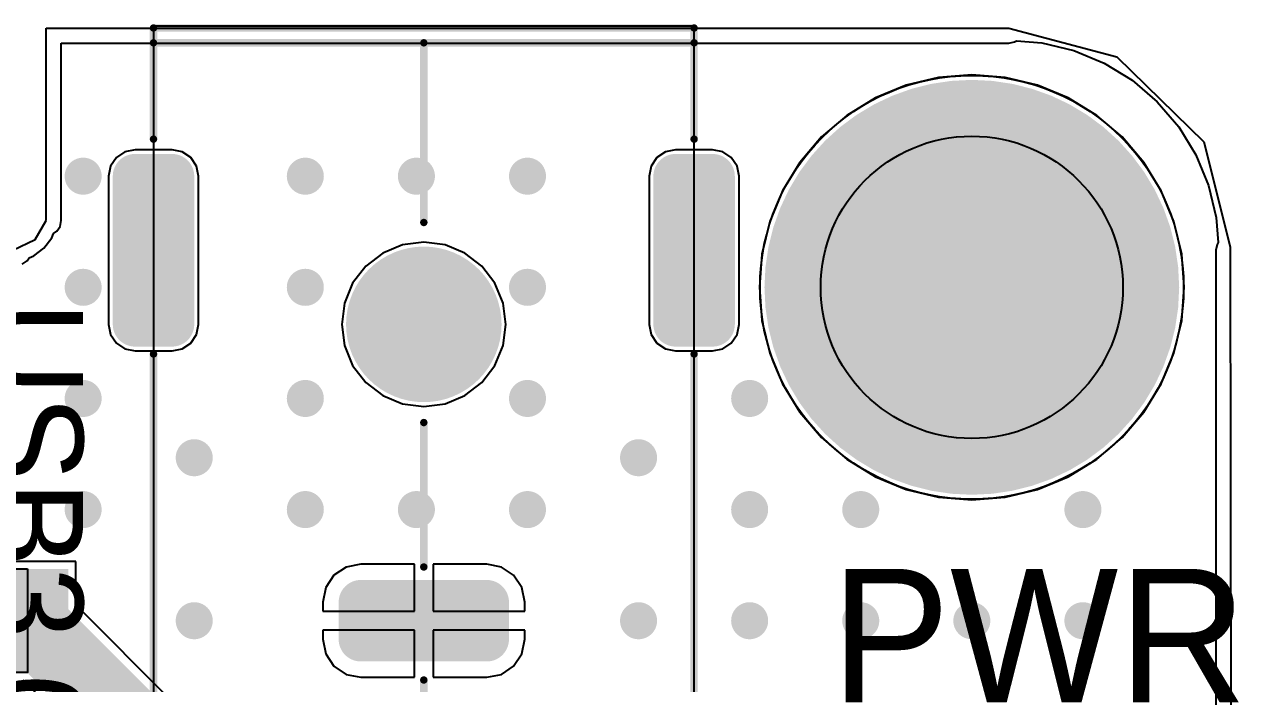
# Model space of a CAD drawing. Header units: millimetres. Extents: x 15 to 122, y 23 to 96.
# Drawn here: x 102.71 to 119.1, y 86.15 to 95.05 of the extents above; entities that cross this region are included whole.
import ezdxf

# ---------------------------------------------------------------- set-up
doc = ezdxf.new("R2010")
doc.units = ezdxf.units.MM
for name, color, linetype in [('Bottom Modules', 3, 'Continuous'), ('BottomLayer', 5, 'Continuous'), ('BottomPaste', 16, 'Continuous'), ('TopLayer', 1, 'Continuous'), ('TopOverlay', 2, 'Continuous'), ('TopSolder', 216, 'Continuous'), ('Upper Modules', 80, 'Continuous')]:
    doc.layers.add(name, color=color, linetype=linetype)
doc.styles.get("Standard").update_dxf_attribs({"font": 'ARExthalf2.shx', "width": 0.1})

msp = doc.modelspace()

# ---------------------------------------------------------------- linework, layer by layer
at = {"layer": 'Bottom Modules'}
msp.add_lwpolyline([(102.75, 87.7), (102.75, 86.3), (101.25, 86.3), (101.25, 87.7)], close=True, dxfattribs=at)
msp.add_circle((115.5, 91.5), 2.86, dxfattribs=at)
at = {"layer": 'BottomLayer'}
for p, q in [((103.204, 92.4), (103.204, 94.796)), ((103.204, 94.796), (116, 94.796)), ((116, 94.796), (116.078, 94.812)), ((116.078, 94.812), (116.103, 94.828)), ((116.103, 94.828), (116.444, 94.801)), ((116.444, 94.801), (116.876, 94.697)), ((116.876, 94.697), (117.288, 94.527)), ((117.288, 94.527), (117.667, 94.294)), ((115.051, 94.334), (114.613, 94.228)), ((115.5, 94.369), (115.051, 94.334)), ((115.949, 94.334), (115.5, 94.369)), ((116.387, 94.228), (115.949, 94.334)), ((117.667, 94.294), (118.005, 94.005)), ((114.613, 94.228), (114.198, 94.056)), ((116.802, 94.056), (116.387, 94.228)), ((114.198, 94.056), (113.814, 93.821)), ((117.186, 93.821), (116.802, 94.056)), ((118.005, 94.005), (118.294, 93.667)), ((113.814, 93.821), (113.471, 93.529)), ((117.529, 93.529), (117.186, 93.821)), ((118.294, 93.667), (118.527, 93.288)), ((113.471, 93.529), (113.179, 93.186)), ((117.821, 93.186), (117.529, 93.529)), ((104.063, 93.33), (103.948, 93.252)), ((104.2, 93.357), (104.063, 93.33)), ((104.7, 93.357), (104.2, 93.357)), ((104.837, 93.33), (104.7, 93.357)), ((104.952, 93.252), (104.837, 93.33)), ((111.363, 93.33), (111.248, 93.252)), ((111.5, 93.357), (111.363, 93.33)), ((112, 93.357), (111.5, 93.357)), ((112.137, 93.33), (112, 93.357)), ((112.252, 93.252), (112.137, 93.33)), ((103.948, 93.252), (103.87, 93.137)), ((105.03, 93.137), (104.952, 93.252)), ((111.248, 93.252), (111.17, 93.137)), ((112.33, 93.137), (112.252, 93.252)), ((113.179, 93.186), (112.944, 92.802)), ((118.056, 92.802), (117.821, 93.186)), ((118.527, 93.288), (118.697, 92.876)), ((103.87, 93.137), (103.843, 93)), ((103.843, 93), (103.843, 91)), ((105.057, 93), (105.03, 93.137)), ((105.057, 91), (105.057, 93)), ((111.17, 93.137), (111.143, 93)), ((111.143, 93), (111.143, 91)), ((112.357, 93), (112.33, 93.137)), ((112.357, 91), (112.357, 93)), ((118.697, 92.876), (118.801, 92.444)), ((112.944, 92.802), (112.772, 92.387)), ((118.228, 92.387), (118.056, 92.802)), ((103.188, 92.322), (103.204, 92.4)), ((112.772, 92.387), (112.666, 91.949)), ((118.334, 91.949), (118.228, 92.387)), ((118.801, 92.444), (118.828, 92.103)), ((102.971, 92.029), (103.077, 92.167)), ((103.077, 92.167), (103.101, 92.227)), ((103.101, 92.227), (103.144, 92.256)), ((103.144, 92.256), (103.188, 92.322)), ((102.833, 91.923), (102.971, 92.029)), ((107.813, 92.072), (107.545, 91.961)), ((108.1, 92.109), (107.813, 92.072)), ((108.387, 92.072), (108.1, 92.109)), ((108.655, 91.961), (108.387, 92.072)), ((118.812, 92.078), (118.796, 92)), ((118.796, 92), (118.796, 83.404)), ((118.828, 92.103), (118.812, 92.078)), ((102.678, 91.812), (102.744, 91.856)), ((102.744, 91.856), (102.773, 91.899)), ((102.773, 91.899), (102.833, 91.923)), ((107.545, 91.961), (107.315, 91.785)), ((108.885, 91.785), (108.655, 91.961)), ((112.666, 91.949), (112.631, 91.5)), ((118.369, 91.5), (118.334, 91.949)), ((107.315, 91.785), (107.139, 91.555)), ((109.061, 91.555), (108.885, 91.785)), ((107.139, 91.555), (107.028, 91.287)), ((109.172, 91.287), (109.061, 91.555)), ((112.631, 91.5), (112.666, 91.051)), ((118.334, 91.051), (118.369, 91.5)), ((107.028, 91.287), (106.991, 91)), ((109.209, 91), (109.172, 91.287)), ((112.666, 91.051), (112.772, 90.613)), ((118.228, 90.613), (118.334, 91.051)), ((103.843, 91), (103.87, 90.863)), ((103.87, 90.863), (103.948, 90.748)), ((104.952, 90.748), (105.03, 90.863)), ((105.03, 90.863), (105.057, 91)), ((106.991, 91), (107.028, 90.713)), ((109.172, 90.713), (109.209, 91)), ((111.143, 91), (111.17, 90.863)), ((111.17, 90.863), (111.248, 90.748)), ((112.252, 90.748), (112.33, 90.863)), ((112.33, 90.863), (112.357, 91)), ((103.948, 90.748), (104.063, 90.67)), ((104.837, 90.67), (104.952, 90.748)), ((107.028, 90.713), (107.139, 90.445)), ((109.061, 90.445), (109.172, 90.713)), ((111.248, 90.748), (111.363, 90.67)), ((112.137, 90.67), (112.252, 90.748)), ((104.063, 90.67), (104.2, 90.643)), ((104.2, 90.643), (104.7, 90.643)), ((104.7, 90.643), (104.837, 90.67)), ((111.363, 90.67), (111.5, 90.643)), ((111.5, 90.643), (112, 90.643)), ((112, 90.643), (112.137, 90.67)), ((112.772, 90.613), (112.944, 90.198)), ((118.056, 90.198), (118.228, 90.613)), ((107.139, 90.445), (107.315, 90.215)), ((108.885, 90.215), (109.061, 90.445)), ((107.315, 90.215), (107.545, 90.039)), ((108.655, 90.039), (108.885, 90.215)), ((112.944, 90.198), (113.179, 89.814)), ((117.821, 89.814), (118.056, 90.198)), ((107.545, 90.039), (107.813, 89.928)), ((108.387, 89.928), (108.655, 90.039)), ((107.813, 89.928), (108.1, 89.891)), ((108.1, 89.891), (108.387, 89.928)), ((113.179, 89.814), (113.471, 89.471)), ((117.529, 89.471), (117.821, 89.814)), ((113.471, 89.471), (113.814, 89.179)), ((117.186, 89.179), (117.529, 89.471)), ((113.814, 89.179), (114.198, 88.944)), ((116.802, 88.944), (117.186, 89.179)), ((114.198, 88.944), (114.613, 88.772)), ((116.387, 88.772), (116.802, 88.944)), ((114.613, 88.772), (115.051, 88.666)), ((115.949, 88.666), (116.387, 88.772)), ((115.051, 88.666), (115.5, 88.631)), ((115.5, 88.631), (115.949, 88.666)), ((103.4, 87.8), (102.125, 87.8)), ((103.4, 87.215), (103.4, 87.8)), ((107.25, 87.764), (107.053, 87.725)), ((107.973, 87.764), (107.25, 87.764)), ((107.973, 87.127), (107.973, 87.764)), ((108.95, 87.764), (108.227, 87.764)), ((108.227, 87.764), (108.227, 87.127)), ((109.147, 87.725), (108.95, 87.764)), ((106.887, 87.613), (106.775, 87.447)), ((107.053, 87.725), (106.887, 87.613)), ((109.313, 87.613), (109.147, 87.725)), ((109.425, 87.447), (109.313, 87.613)), ((106.775, 87.447), (106.736, 87.25)), ((109.464, 87.25), (109.425, 87.447)), ((106.736, 87.25), (106.736, 87.127)), ((109.464, 87.127), (109.464, 87.25)), ((104.708, 85.907), (103.4, 87.215)), ((106.736, 87.127), (107.973, 87.127)), ((108.227, 87.127), (109.464, 87.127)), ((107.973, 86.873), (106.736, 86.873)), ((106.736, 86.873), (106.736, 86.75)), ((107.973, 86.236), (107.973, 86.873)), ((109.464, 86.873), (108.227, 86.873)), ((108.227, 86.873), (108.227, 86.236)), ((109.464, 86.75), (109.464, 86.873)), ((106.736, 86.75), (106.775, 86.553)), ((109.425, 86.553), (109.464, 86.75)), ((106.775, 86.553), (106.887, 86.387)), ((109.313, 86.387), (109.425, 86.553)), ((106.887, 86.387), (107.053, 86.275)), ((107.053, 86.275), (107.25, 86.236)), ((108.95, 86.236), (109.147, 86.275)), ((109.147, 86.275), (109.313, 86.387)), ((102.685, 86.2), (104.188, 84.697)), ((107.25, 86.236), (107.973, 86.236)), ((108.227, 86.236), (108.95, 86.236))]:
    msp.add_line(p, q, dxfattribs=at)
for points, const_width in [([(117.8, 91.5, 1), (113.2, 91.5, 1)], 1), ([(114.5, 91.5, 1), (116.5, 91.5, 1)], 2), ([(103.375, 93, 1), (103.625, 93, 1)], 0.25), ([(104.075, 93, 1), (104.325, 93, 1)], 0.25), ([(104.575, 93, 1), (104.825, 93, 1)], 0.25), ([(106.375, 93, 1), (106.625, 93, 1)], 0.25), ([(107.875, 93, 1), (108.125, 93, 1)], 0.25), ([(109.375, 93, 1), (109.625, 93, 1)], 0.25), ([(111.375, 93, 1), (111.625, 93, 1)], 0.25), ([(111.875, 93, 1), (112.125, 93, 1)], 0.25), ([(107.6, 91, 1), (108.6, 91, 1)], 1), ([(112.95, 91.5, 1), (113.45, 91.5, 1)], 0.5), ([(117.55, 91.5, 1), (118.05, 91.5, 1)], 0.5), ([(103.375, 91.5, 1), (103.625, 91.5, 1)], 0.25), ([(106.375, 91.5, 1), (106.625, 91.5, 1)], 0.25), ([(109.375, 91.5, 1), (109.625, 91.5, 1)], 0.25), ([(104.075, 91, 1), (104.325, 91, 1)], 0.25), ([(104.575, 91, 1), (104.825, 91, 1)], 0.25), ([(111.375, 91, 1), (111.625, 91, 1)], 0.25), ([(111.875, 91, 1), (112.125, 91, 1)], 0.25), ([(103.375, 90, 1), (103.625, 90, 1)], 0.25), ([(106.375, 90, 1), (106.625, 90, 1)], 0.25), ([(109.375, 90, 1), (109.625, 90, 1)], 0.25), ([(112.375, 90, 1), (112.625, 90, 1)], 0.25), ([(104.875, 89.2, 1), (105.125, 89.2, 1)], 0.25), ([(110.875, 89.2, 1), (111.125, 89.2, 1)], 0.25), ([(103.375, 88.5, 1), (103.625, 88.5, 1)], 0.25), ([(106.375, 88.5, 1), (106.625, 88.5, 1)], 0.25), ([(107.875, 88.5, 1), (108.125, 88.5, 1)], 0.25), ([(109.375, 88.5, 1), (109.625, 88.5, 1)], 0.25), ([(112.375, 88.5, 1), (112.625, 88.5, 1)], 0.25), ([(113.875, 88.5, 1), (114.125, 88.5, 1)], 0.25), ([(116.875, 88.5, 1), (117.125, 88.5, 1)], 0.25), ([(102.5, 87, 1), (103, 87, 1)], 0.5), ([(107.125, 87.25, 1), (107.375, 87.25, 1)], 0.25), ([(108.825, 87.25, 1), (109.075, 87.25, 1)], 0.25), ([(104.875, 87, 1), (105.125, 87, 1)], 0.25), ([(110.875, 87, 1), (111.125, 87, 1)], 0.25), ([(112.375, 87, 1), (112.625, 87, 1)], 0.25), ([(113.875, 87, 1), (114.125, 87, 1)], 0.25), ([(115.375, 87, 1), (115.625, 87, 1)], 0.25), ([(116.875, 87, 1), (117.125, 87, 1)], 0.25), ([(107.125, 86.75, 1), (107.375, 86.75, 1)], 0.25), ([(108.825, 86.75, 1), (109.075, 86.75, 1)], 0.25)]:
    msp.add_lwpolyline(points, format="xyb", close=True, dxfattribs=dict(at, const_width=const_width))
at = {"layer": 'BottomLayer', "const_width": 1}
msp.add_lwpolyline([(102.75, 87), (104.8, 84.95)], dxfattribs=at)
at = {"layer": 'BottomLayer'}
for points in [[(104.2, 93.25), (104.2, 90.75), (104.7, 93.25), (104.7, 90.75)], [(111.5, 93.25), (111.5, 90.75), (112, 93.25), (112, 90.75)], [(103.95, 93), (103.95, 91), (104.95, 93), (104.95, 91)], [(111.25, 93), (111.25, 91), (112.25, 93), (112.25, 91)], [(103.3, 86.3), (103.3, 87.7), (102.2, 86.3), (102.2, 87.7)], [(107.25, 86.5), (108.95, 86.5), (107.25, 87.5), (108.95, 87.5)], [(107, 86.75), (109.2, 86.75), (107, 87.25), (109.2, 87.25)]]:
    msp.add_solid(points, dxfattribs=at)
at = {"layer": 'BottomPaste'}
msp.add_solid([(103.3, 86.3), (103.3, 87.7), (102.2, 86.3), (102.2, 87.7)], dxfattribs=at)
msp.add_solid([(103.3, 86.3), (103.3, 87.7), (102.2, 86.3), (102.2, 87.7)], dxfattribs=at)
at = {"layer": 'TopLayer'}
for p, q in [((103.204, 92.4), (103.204, 94.796)), ((103.204, 94.796), (116, 94.796)), ((116, 94.796), (116.078, 94.812)), ((116.078, 94.812), (116.103, 94.828)), ((116.103, 94.828), (116.444, 94.801)), ((116.444, 94.801), (116.876, 94.697)), ((116.876, 94.697), (117.288, 94.527)), ((117.288, 94.527), (117.667, 94.294)), ((115.051, 94.334), (114.613, 94.228)), ((115.5, 94.369), (115.051, 94.334)), ((115.949, 94.334), (115.5, 94.369)), ((116.387, 94.228), (115.949, 94.334)), ((117.667, 94.294), (118.005, 94.005)), ((114.613, 94.228), (114.198, 94.056)), ((116.802, 94.056), (116.387, 94.228)), ((114.198, 94.056), (113.814, 93.821)), ((117.186, 93.821), (116.802, 94.056)), ((118.005, 94.005), (118.294, 93.667)), ((113.814, 93.821), (113.471, 93.529)), ((117.529, 93.529), (117.186, 93.821)), ((118.294, 93.667), (118.527, 93.288)), ((113.471, 93.529), (113.179, 93.186)), ((117.821, 93.186), (117.529, 93.529)), ((104.063, 93.33), (103.948, 93.252)), ((104.2, 93.357), (104.063, 93.33)), ((104.7, 93.357), (104.2, 93.357)), ((104.837, 93.33), (104.7, 93.357)), ((104.952, 93.252), (104.837, 93.33)), ((111.363, 93.33), (111.248, 93.252)), ((111.5, 93.357), (111.363, 93.33)), ((112, 93.357), (111.5, 93.357)), ((112.137, 93.33), (112, 93.357)), ((112.252, 93.252), (112.137, 93.33)), ((103.948, 93.252), (103.87, 93.137)), ((105.03, 93.137), (104.952, 93.252)), ((111.248, 93.252), (111.17, 93.137)), ((112.33, 93.137), (112.252, 93.252)), ((113.179, 93.186), (112.944, 92.802)), ((118.056, 92.802), (117.821, 93.186)), ((118.527, 93.288), (118.697, 92.876)), ((103.87, 93.137), (103.843, 93)), ((103.843, 93), (103.843, 91)), ((105.057, 93), (105.03, 93.137)), ((105.057, 91), (105.057, 93)), ((111.17, 93.137), (111.143, 93)), ((111.143, 93), (111.143, 91)), ((112.357, 93), (112.33, 93.137)), ((112.357, 91), (112.357, 93)), ((118.697, 92.876), (118.801, 92.444)), ((112.944, 92.802), (112.772, 92.387)), ((118.228, 92.387), (118.056, 92.802)), ((103.188, 92.322), (103.204, 92.4)), ((112.772, 92.387), (112.666, 91.949)), ((118.334, 91.949), (118.228, 92.387)), ((118.801, 92.444), (118.828, 92.103)), ((102.971, 92.029), (103.077, 92.167)), ((103.077, 92.167), (103.101, 92.227)), ((103.101, 92.227), (103.144, 92.256)), ((103.144, 92.256), (103.188, 92.322)), ((102.833, 91.923), (102.971, 92.029)), ((107.813, 92.072), (107.545, 91.961)), ((108.1, 92.109), (107.813, 92.072)), ((108.387, 92.072), (108.1, 92.109)), ((108.655, 91.961), (108.387, 92.072)), ((118.812, 92.078), (118.796, 92)), ((118.796, 92), (118.796, 83.404)), ((118.828, 92.103), (118.812, 92.078)), ((102.678, 91.812), (102.744, 91.856)), ((102.744, 91.856), (102.773, 91.899)), ((102.773, 91.899), (102.833, 91.923)), ((107.545, 91.961), (107.315, 91.785)), ((108.885, 91.785), (108.655, 91.961)), ((112.666, 91.949), (112.631, 91.5)), ((118.369, 91.5), (118.334, 91.949)), ((107.315, 91.785), (107.139, 91.555)), ((109.061, 91.555), (108.885, 91.785)), ((107.139, 91.555), (107.028, 91.287)), ((109.172, 91.287), (109.061, 91.555)), ((112.631, 91.5), (112.666, 91.051)), ((118.334, 91.051), (118.369, 91.5)), ((107.028, 91.287), (106.991, 91)), ((109.209, 91), (109.172, 91.287)), ((112.666, 91.051), (112.772, 90.613)), ((118.228, 90.613), (118.334, 91.051)), ((103.843, 91), (103.87, 90.863)), ((103.87, 90.863), (103.948, 90.748)), ((104.952, 90.748), (105.03, 90.863)), ((105.03, 90.863), (105.057, 91)), ((106.991, 91), (107.028, 90.713)), ((109.172, 90.713), (109.209, 91)), ((111.143, 91), (111.17, 90.863)), ((111.17, 90.863), (111.248, 90.748)), ((112.252, 90.748), (112.33, 90.863)), ((112.33, 90.863), (112.357, 91)), ((103.948, 90.748), (104.063, 90.67)), ((104.837, 90.67), (104.952, 90.748)), ((107.028, 90.713), (107.139, 90.445)), ((109.061, 90.445), (109.172, 90.713)), ((111.248, 90.748), (111.363, 90.67)), ((112.137, 90.67), (112.252, 90.748)), ((104.063, 90.67), (104.2, 90.643)), ((104.2, 90.643), (104.7, 90.643)), ((104.7, 90.643), (104.837, 90.67)), ((111.363, 90.67), (111.5, 90.643)), ((111.5, 90.643), (112, 90.643)), ((112, 90.643), (112.137, 90.67)), ((112.772, 90.613), (112.944, 90.198)), ((118.056, 90.198), (118.228, 90.613)), ((107.139, 90.445), (107.315, 90.215)), ((108.885, 90.215), (109.061, 90.445)), ((107.315, 90.215), (107.545, 90.039)), ((108.655, 90.039), (108.885, 90.215)), ((112.944, 90.198), (113.179, 89.814)), ((117.821, 89.814), (118.056, 90.198)), ((107.545, 90.039), (107.813, 89.928)), ((108.387, 89.928), (108.655, 90.039)), ((107.813, 89.928), (108.1, 89.891)), ((108.1, 89.891), (108.387, 89.928)), ((113.179, 89.814), (113.471, 89.471)), ((117.529, 89.471), (117.821, 89.814)), ((113.471, 89.471), (113.814, 89.179)), ((117.186, 89.179), (117.529, 89.471)), ((113.814, 89.179), (114.198, 88.944)), ((116.802, 88.944), (117.186, 89.179)), ((114.198, 88.944), (114.613, 88.772)), ((116.387, 88.772), (116.802, 88.944)), ((114.613, 88.772), (115.051, 88.666)), ((115.949, 88.666), (116.387, 88.772)), ((115.051, 88.666), (115.5, 88.631)), ((115.5, 88.631), (115.949, 88.666)), ((107.25, 87.764), (107.053, 87.725)), ((107.973, 87.764), (107.25, 87.764)), ((107.973, 87.127), (107.973, 87.764)), ((108.95, 87.764), (108.227, 87.764)), ((108.227, 87.764), (108.227, 87.127)), ((109.147, 87.725), (108.95, 87.764)), ((106.887, 87.613), (106.775, 87.447)), ((107.053, 87.725), (106.887, 87.613)), ((109.313, 87.613), (109.147, 87.725)), ((109.425, 87.447), (109.313, 87.613)), ((106.775, 87.447), (106.736, 87.25)), ((109.464, 87.25), (109.425, 87.447)), ((106.736, 87.25), (106.736, 87.127)), ((109.464, 87.127), (109.464, 87.25)), ((106.736, 87.127), (107.973, 87.127)), ((108.227, 87.127), (109.464, 87.127)), ((107.973, 86.873), (106.736, 86.873)), ((106.736, 86.873), (106.736, 86.75)), ((107.973, 86.236), (107.973, 86.873)), ((109.464, 86.873), (108.227, 86.873)), ((108.227, 86.873), (108.227, 86.236)), ((109.464, 86.75), (109.464, 86.873)), ((106.736, 86.75), (106.775, 86.553)), ((109.425, 86.553), (109.464, 86.75)), ((106.775, 86.553), (106.887, 86.387)), ((109.313, 86.387), (109.425, 86.553)), ((106.887, 86.387), (107.053, 86.275)), ((107.053, 86.275), (107.25, 86.236)), ((108.95, 86.236), (109.147, 86.275)), ((109.147, 86.275), (109.313, 86.387)), ((107.25, 86.236), (107.973, 86.236)), ((108.227, 86.236), (108.95, 86.236))]:
    msp.add_line(p, q, dxfattribs=at)
for points, const_width in [([(117.8, 91.5, 1), (113.2, 91.5, 1)], 1), ([(114.5, 91.5, 1), (116.5, 91.5, 1)], 2), ([(103.375, 93, 1), (103.625, 93, 1)], 0.25), ([(104.075, 93, 1), (104.325, 93, 1)], 0.25), ([(104.575, 93, 1), (104.825, 93, 1)], 0.25), ([(106.375, 93, 1), (106.625, 93, 1)], 0.25), ([(107.875, 93, 1), (108.125, 93, 1)], 0.25), ([(109.375, 93, 1), (109.625, 93, 1)], 0.25), ([(111.375, 93, 1), (111.625, 93, 1)], 0.25), ([(111.875, 93, 1), (112.125, 93, 1)], 0.25), ([(107.6, 91, 1), (108.6, 91, 1)], 1), ([(112.95, 91.5, 1), (113.45, 91.5, 1)], 0.5), ([(117.55, 91.5, 1), (118.05, 91.5, 1)], 0.5), ([(103.375, 91.5, 1), (103.625, 91.5, 1)], 0.25), ([(106.375, 91.5, 1), (106.625, 91.5, 1)], 0.25), ([(109.375, 91.5, 1), (109.625, 91.5, 1)], 0.25), ([(104.075, 91, 1), (104.325, 91, 1)], 0.25), ([(104.575, 91, 1), (104.825, 91, 1)], 0.25), ([(111.375, 91, 1), (111.625, 91, 1)], 0.25), ([(111.875, 91, 1), (112.125, 91, 1)], 0.25), ([(103.375, 90, 1), (103.625, 90, 1)], 0.25), ([(106.375, 90, 1), (106.625, 90, 1)], 0.25), ([(109.375, 90, 1), (109.625, 90, 1)], 0.25), ([(112.375, 90, 1), (112.625, 90, 1)], 0.25), ([(104.875, 89.2, 1), (105.125, 89.2, 1)], 0.25), ([(110.875, 89.2, 1), (111.125, 89.2, 1)], 0.25), ([(103.375, 88.5, 1), (103.625, 88.5, 1)], 0.25), ([(106.375, 88.5, 1), (106.625, 88.5, 1)], 0.25), ([(107.875, 88.5, 1), (108.125, 88.5, 1)], 0.25), ([(109.375, 88.5, 1), (109.625, 88.5, 1)], 0.25), ([(112.375, 88.5, 1), (112.625, 88.5, 1)], 0.25), ([(113.875, 88.5, 1), (114.125, 88.5, 1)], 0.25), ([(116.875, 88.5, 1), (117.125, 88.5, 1)], 0.25), ([(107.125, 87.25, 1), (107.375, 87.25, 1)], 0.25), ([(108.825, 87.25, 1), (109.075, 87.25, 1)], 0.25), ([(104.875, 87, 1), (105.125, 87, 1)], 0.25), ([(110.875, 87, 1), (111.125, 87, 1)], 0.25), ([(112.375, 87, 1), (112.625, 87, 1)], 0.25), ([(113.875, 87, 1), (114.125, 87, 1)], 0.25), ([(115.375, 87, 1), (115.625, 87, 1)], 0.25), ([(116.875, 87, 1), (117.125, 87, 1)], 0.25), ([(107.125, 86.75, 1), (107.375, 86.75, 1)], 0.25), ([(108.825, 86.75, 1), (109.075, 86.75, 1)], 0.25)]:
    msp.add_lwpolyline(points, format="xyb", close=True, dxfattribs=dict(at, const_width=const_width))
for points in [[(104.2, 93.25), (104.2, 90.75), (104.7, 93.25), (104.7, 90.75)], [(111.5, 93.25), (111.5, 90.75), (112, 93.25), (112, 90.75)], [(103.95, 93), (103.95, 91), (104.95, 93), (104.95, 91)], [(111.25, 93), (111.25, 91), (112.25, 93), (112.25, 91)], [(107.25, 86.5), (108.95, 86.5), (107.25, 87.5), (108.95, 87.5)], [(107, 86.75), (109.2, 86.75), (107, 87.25), (109.2, 87.25)]]:
    msp.add_solid(points, dxfattribs=at)
at = {"layer": 'TopOverlay', "const_width": 0.1}
for points in [[(104.45, 95), (111.75, 95)], [(104.45, 93.5), (104.45, 95)], [(111.75, 93.5), (111.75, 95)], [(104.45, 94.8), (111.75, 94.8)], [(108.1, 92.375), (108.1, 94.8)], [(104.45, 85.95), (104.45, 90.6)], [(111.75, 85.95), (111.75, 90.6)], [(108.1, 87.725), (108.1, 89.675)], [(108.1, 83.5), (108.1, 86.2)]]:
    msp.add_lwpolyline(points, dxfattribs=at)
at = {"layer": 'TopOverlay', "const_width": 0.05}
for points in [[(104.425, 95, 1), (104.475, 95, 1)], [(104.425, 95, 1), (104.475, 95, 1)], [(111.725, 95, 1), (111.775, 95, 1)], [(111.725, 95, 1), (111.775, 95, 1)], [(104.425, 94.8, 1), (104.475, 94.8, 1)], [(108.075, 94.8, 1), (108.125, 94.8, 1)], [(111.725, 94.8, 1), (111.775, 94.8, 1)], [(104.425, 93.5, 1), (104.475, 93.5, 1)], [(111.725, 93.5, 1), (111.775, 93.5, 1)], [(108.075, 92.375, 1), (108.125, 92.375, 1)], [(104.425, 90.6, 1), (104.475, 90.6, 1)], [(111.725, 90.6, 1), (111.775, 90.6, 1)], [(108.075, 89.675, 1), (108.125, 89.675, 1)], [(108.075, 87.725, 1), (108.125, 87.725, 1)], [(108.075, 86.2, 1), (108.125, 86.2, 1)]]:
    msp.add_lwpolyline(points, format="xyb", close=True, dxfattribs=at)
at = {"layer": 'TopSolder'}
for points, const_width in [([(114.475, 91.5, 1), (116.525, 91.5, 1)], 2.05), ([(114.475, 91.5, 1), (116.525, 91.5, 1)], 2.05), ([(104.05, 93, 1), (104.35, 93, 1)], 0.3), ([(104.05, 93, 1), (104.35, 93, 1)], 0.3), ([(104.55, 93, 1), (104.85, 93, 1)], 0.3), ([(104.55, 93, 1), (104.85, 93, 1)], 0.3), ([(111.35, 93, 1), (111.65, 93, 1)], 0.3), ([(111.35, 93, 1), (111.65, 93, 1)], 0.3), ([(111.85, 93, 1), (112.15, 93, 1)], 0.3), ([(111.85, 93, 1), (112.15, 93, 1)], 0.3), ([(107.575, 91, 1), (108.625, 91, 1)], 1.05), ([(107.575, 91, 1), (108.625, 91, 1)], 1.05), ([(104.05, 91, 1), (104.35, 91, 1)], 0.3), ([(104.05, 91, 1), (104.35, 91, 1)], 0.3), ([(104.55, 91, 1), (104.85, 91, 1)], 0.3), ([(104.55, 91, 1), (104.85, 91, 1)], 0.3), ([(111.35, 91, 1), (111.65, 91, 1)], 0.3), ([(111.35, 91, 1), (111.65, 91, 1)], 0.3), ([(111.85, 91, 1), (112.15, 91, 1)], 0.3), ([(111.85, 91, 1), (112.15, 91, 1)], 0.3), ([(107.1, 87.25, 1), (107.4, 87.25, 1)], 0.3), ([(107.1, 87.25, 1), (107.4, 87.25, 1)], 0.3), ([(108.8, 87.25, 1), (109.1, 87.25, 1)], 0.3), ([(108.8, 87.25, 1), (109.1, 87.25, 1)], 0.3), ([(107.1, 86.75, 1), (107.4, 86.75, 1)], 0.3), ([(107.1, 86.75, 1), (107.4, 86.75, 1)], 0.3), ([(108.8, 86.75, 1), (109.1, 86.75, 1)], 0.3), ([(108.8, 86.75, 1), (109.1, 86.75, 1)], 0.3)]:
    msp.add_lwpolyline(points, format="xyb", close=True, dxfattribs=dict(at, const_width=const_width))
for points in [[(104.2, 93.3), (104.2, 90.7), (104.7, 93.3), (104.7, 90.7)], [(104.2, 93.3), (104.2, 90.7), (104.7, 93.3), (104.7, 90.7)], [(111.5, 93.3), (111.5, 90.7), (112, 93.3), (112, 90.7)], [(111.5, 93.3), (111.5, 90.7), (112, 93.3), (112, 90.7)], [(103.9, 93), (103.9, 91), (105, 93), (105, 91)], [(103.9, 93), (103.9, 91), (105, 93), (105, 91)], [(111.2, 93), (111.2, 91), (112.3, 93), (112.3, 91)], [(111.2, 93), (111.2, 91), (112.3, 93), (112.3, 91)], [(107.25, 86.45), (108.95, 86.45), (107.25, 87.55), (108.95, 87.55)], [(107.25, 86.45), (108.95, 86.45), (107.25, 87.55), (108.95, 87.55)], [(106.95, 86.75), (109.25, 86.75), (106.95, 87.25), (109.25, 87.25)], [(106.95, 86.75), (109.25, 86.75), (106.95, 87.25), (109.25, 87.25)]]:
    msp.add_solid(points, dxfattribs=at)
at = {"layer": 'Upper Modules'}
for p, q in [((103, 92.4), (103, 95)), ((103, 95), (116, 95)), ((116, 95), (117.459, 94.611)), ((117.459, 94.611), (118.635, 93.463)), ((118.635, 93.463), (118.988, 92.048)), ((102.854, 92.146), (103, 92.4)), ((102.55, 92), (102.854, 92.146)), ((118.988, 92.048), (119, 83.2))]:
    msp.add_line(p, q, dxfattribs=at)
msp.add_lwpolyline([(104.45, 95.025), (104.45, 83), (111.75, 83), (111.75, 95.025)], close=True, dxfattribs=at)
msp.add_circle((115.5, 91.5), 2.04, dxfattribs=at)

# ---------------------------------------------------------------- texts
at = {"layer": 'TopOverlay'}
msp.add_text('USB3.0', height=1.3, rotation=270, dxfattribs=at).set_placement((102.2, 91.3))
msp.add_text('PWR', height=1.8, dxfattribs=at).set_placement((113.6, 85.9))

doc.saveas('drawing.dxf')
